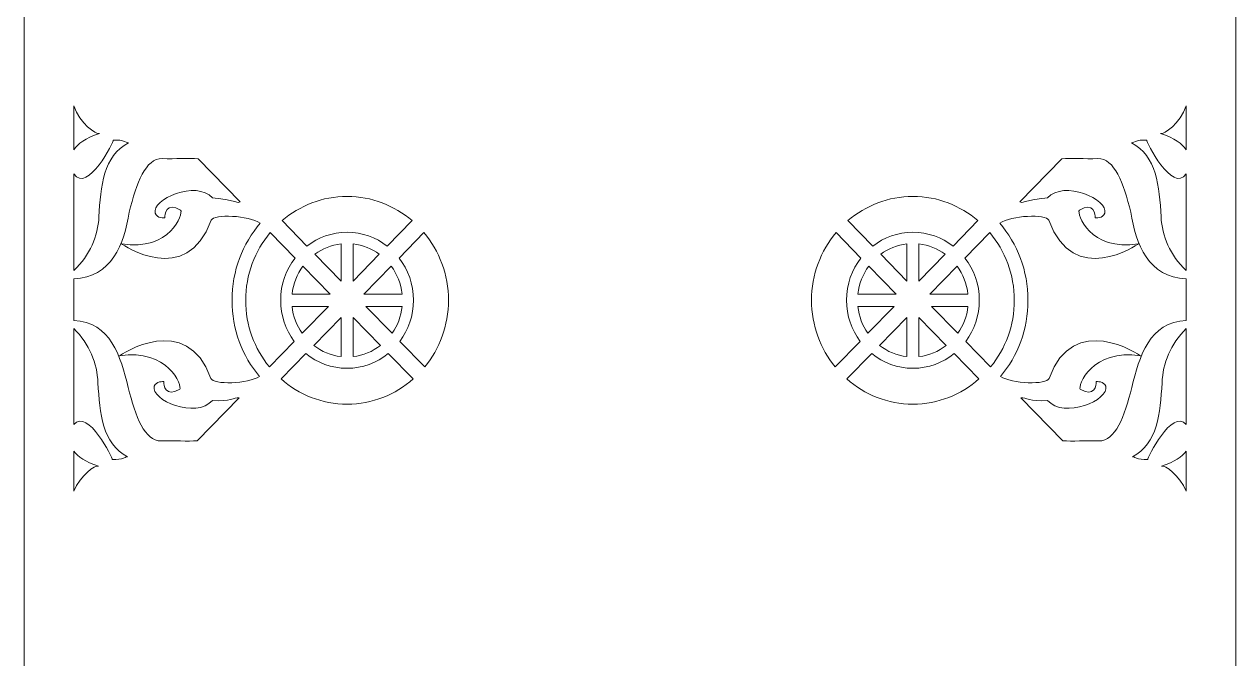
# Model space of a CAD drawing. Header units: centimetres. Extents: x -9 to 9.4, y -9.6 to 10.6.
# Drawn here: x 1.19 to 9.43, y 2.01 to 6.33 of the extents above; entities that cross this region are included whole.
import ezdxf

# ---------------------------------------------------------------- set-up
doc = ezdxf.new("R2010")
doc.units = ezdxf.units.CM
doc.header["$MEASUREMENT"] = 0
doc.layers.add('layer 1', color=7, linetype='Continuous')

msp = doc.modelspace()

# ---------------------------------------------------------------- linework, layer by layer
at = {"layer": 'layer 1', "color": 242, "lineweight": 9}
for points, knots in [([(1.19119, 10.64204), (1.19119, 10.64204), (9.42645, 10.64204), (9.42645, 10.64204), (9.42645, 10.64204), (9.42645, 10.64204), (9.42645, -9.63196), (9.42645, -9.63196), (9.42645, -9.63196), (9.42645, -9.63196), (1.19119, -9.63196), (1.19119, -9.63196), (1.19119, -9.63196), (1.19119, -9.63196), (1.19119, 10.64204), (1.19119, 10.64204)], [0, 0, 0, 0, 0.2, 0.2, 0.2, 0.2, 0.4, 0.4, 0.4, 0.4, 0.6, 0.6, 0.6, 0.6, 1, 1, 1, 1]), ([(1.52779, 5.76999), (1.57169, 5.6509), (1.6772, 5.57367), (1.70218, 5.58222), (1.70218, 5.58222), (1.60568, 5.55182), (1.55391, 5.51162), (1.52779, 5.47143), (1.52779, 5.47143), (1.52779, 5.47143), (1.52779, 5.76999), (1.52779, 5.76999)], [0, 0, 0, 0, 0.25, 0.25, 0.25, 0.25, 0.5, 0.5, 0.5, 0.5, 1, 1, 1, 1]), ([(9.08987, 5.77), (9.04595, 5.65091), (8.94045, 5.57367), (8.91546, 5.58222), (8.91546, 5.58222), (9.01198, 5.55182), (9.06373, 5.51161), (9.08987, 5.47143), (9.08987, 5.47143), (9.08987, 5.47143), (9.08987, 5.77), (9.08987, 5.77)], [0, 0, 0, 0, 0.25, 0.25, 0.25, 0.25, 0.5, 0.5, 0.5, 0.5, 1, 1, 1, 1]), ([(1.52779, 5.30808), (1.62364, 5.16942), (1.80134, 5.53358), (1.79651, 5.53686), (1.79651, 5.53686), (1.86605, 5.54375), (1.89479, 5.51419), (1.9001, 5.51945), (1.9001, 5.51945), (1.72897, 5.42878), (1.70975, 5.22414), (1.69911, 5.01597), (1.69911, 5.01597), (1.69231, 4.88351), (1.63798, 4.75547), (1.52779, 4.65), (1.52779, 4.65), (1.52779, 4.65), (1.52779, 5.30808), (1.52779, 5.30808)], [0, 0, 0, 0, 0.1666667, 0.1666667, 0.1666667, 0.1666667, 0.3333333, 0.3333333, 0.3333333, 0.3333333, 0.5, 0.5, 0.5, 0.5, 0.6666667, 0.6666667, 0.6666667, 0.6666667, 1, 1, 1, 1]), ([(9.08987, 5.30808), (8.99402, 5.16942), (8.8163, 5.53358), (8.82113, 5.53686), (8.82113, 5.53686), (8.75161, 5.54375), (8.72286, 5.51419), (8.71755, 5.51945), (8.71755, 5.51945), (8.88867, 5.42878), (8.90791, 5.22414), (8.91853, 5.01597), (8.91853, 5.01597), (8.92535, 4.8835), (8.97966, 4.75547), (9.08987, 4.64999), (9.08987, 4.64999), (9.08987, 4.64999), (9.08987, 5.30808), (9.08987, 5.30808)], [0, 0, 0, 0, 0.1666667, 0.1666667, 0.1666667, 0.1666667, 0.3333333, 0.3333333, 0.3333333, 0.3333333, 0.5, 0.5, 0.5, 0.5, 0.6666667, 0.6666667, 0.6666667, 0.6666667, 1, 1, 1, 1]), ([(1.52779, 4.59426), (1.78449, 4.60225), (1.8714, 4.83108), (1.90484, 5.04757), (1.90484, 5.04757), (1.95412, 5.24831), (2.01676, 5.41342), (2.12803, 5.41143), (2.12803, 5.41143), (2.2199, 5.40982), (2.30842, 5.41442), (2.37273, 5.41111), (2.37273, 5.41111), (2.37273, 5.41111), (2.65814, 5.11861), (2.65814, 5.11861), (2.65814, 5.11861), (2.64031, 5.10367), (2.64331, 5.12891), (2.47065, 5.14393), (2.47065, 5.14393), (2.35925, 5.26904), (2.05387, 5.13449), (2.08193, 5.03957), (2.08193, 5.03957), (2.09183, 5.00612), (2.14709, 5.00644), (2.14643, 5.00953), (2.14643, 5.00953), (2.14193, 5.02995), (2.15978, 5.12063), (2.25445, 5.06068), (2.25445, 5.06068), (2.27472, 5.03993), (2.18311, 4.77776), (1.85274, 4.83178), (1.85274, 4.83178), (1.85989, 4.8244), (2.29515, 4.53052), (2.46096, 4.99279), (2.46096, 4.99279), (2.48416, 5.03763), (2.71497, 5.02413), (2.79576, 4.97363), (2.79576, 4.97363), (2.67611, 4.83276), (2.60348, 4.64891), (2.60348, 4.4482), (2.60348, 4.4482), (2.60348, 4.25064), (2.67387, 4.06942), (2.79021, 3.92944), (2.79021, 3.92944), (2.71415, 3.8799), (2.47509, 3.87207), (2.46055, 3.91669), (2.46055, 3.91669), (2.29473, 4.37892), (1.84537, 4.07694), (1.83822, 4.06958), (1.83822, 4.06958), (2.16859, 4.1236), (2.26818, 3.86326), (2.24788, 3.84246), (2.24788, 3.84246), (2.1532, 3.78252), (2.13535, 3.8732), (2.13986, 3.89363), (2.13986, 3.89363), (2.14054, 3.89673), (2.08526, 3.89702), (2.07536, 3.86358), (2.07536, 3.86358), (2.0473, 3.76866), (2.35883, 3.64042), (2.47023, 3.76553), (2.47023, 3.76553), (2.59669, 3.75926), (2.6128, 3.78818), (2.65156, 3.78453), (2.65156, 3.78453), (2.65156, 3.78453), (2.36616, 3.49204), (2.36616, 3.49204), (2.36616, 3.49204), (2.30184, 3.48874), (2.21332, 3.49333), (2.12144, 3.49169), (2.12144, 3.49169), (2.01018, 3.48971), (1.94753, 3.65483), (1.89827, 3.85557), (1.89827, 3.85557), (1.84656, 4.06625), (1.77747, 4.30083), (1.52779, 4.31158), (1.52779, 4.31158), (1.52779, 4.31158), (1.52779, 4.59426), (1.52779, 4.59426)], [0, 0, 0, 0, 0.0384615, 0.0384615, 0.0384615, 0.0384615, 0.0769231, 0.0769231, 0.0769231, 0.0769231, 0.1153846, 0.1153846, 0.1153846, 0.1153846, 0.1538462, 0.1538462, 0.1538462, 0.1538462, 0.1923077, 0.1923077, 0.1923077, 0.1923077, 0.2307692, 0.2307692, 0.2307692, 0.2307692, 0.2692308, 0.2692308, 0.2692308, 0.2692308, 0.3076923, 0.3076923, 0.3076923, 0.3076923, 0.3461538, 0.3461538, 0.3461538, 0.3461538, 0.3846154, 0.3846154, 0.3846154, 0.3846154, 0.4230769, 0.4230769, 0.4230769, 0.4230769, 0.4615385, 0.4615385, 0.4615385, 0.4615385, 0.5, 0.5, 0.5, 0.5, 0.5384615, 0.5384615, 0.5384615, 0.5384615, 0.5769231, 0.5769231, 0.5769231, 0.5769231, 0.6153846, 0.6153846, 0.6153846, 0.6153846, 0.6538462, 0.6538462, 0.6538462, 0.6538462, 0.6923077, 0.6923077, 0.6923077, 0.6923077, 0.7307692, 0.7307692, 0.7307692, 0.7307692, 0.7692308, 0.7692308, 0.7692308, 0.7692308, 0.8076923, 0.8076923, 0.8076923, 0.8076923, 0.8461538, 0.8461538, 0.8461538, 0.8461538, 0.8846154, 0.8846154, 0.8846154, 0.8846154, 0.9230769, 0.9230769, 0.9230769, 0.9230769, 1, 1, 1, 1]), ([(9.08987, 4.59426), (8.83315, 4.60225), (8.74624, 4.83107), (8.71281, 5.04757), (8.71281, 5.04757), (8.66352, 5.24831), (8.60088, 5.41342), (8.48961, 5.41143), (8.48961, 5.41143), (8.39775, 5.40982), (8.30922, 5.41442), (8.24492, 5.41111), (8.24492, 5.41111), (8.24492, 5.41111), (7.9595, 5.11861), (7.9595, 5.11861), (7.9595, 5.11861), (7.97734, 5.10367), (7.97433, 5.12891), (8.14699, 5.14393), (8.14699, 5.14393), (8.25841, 5.26904), (8.56377, 5.13449), (8.53572, 5.03957), (8.53572, 5.03957), (8.52581, 5.00612), (8.47055, 5.00644), (8.47121, 5.00953), (8.47121, 5.00953), (8.47571, 5.02995), (8.45786, 5.12063), (8.3632, 5.06068), (8.3632, 5.06068), (8.34292, 5.03993), (8.43455, 4.77776), (8.76492, 4.83178), (8.76492, 4.83178), (8.75776, 4.8244), (8.32249, 4.53052), (8.1567, 4.99279), (8.1567, 4.99279), (8.13349, 5.03763), (7.90267, 5.02413), (7.8219, 4.97363), (7.8219, 4.97363), (7.94153, 4.83276), (8.01416, 4.64891), (8.01416, 4.4482), (8.01416, 4.4482), (8.01416, 4.25064), (7.94378, 4.06942), (7.82743, 3.92944), (7.82743, 3.92944), (7.90349, 3.8799), (8.14256, 3.87207), (8.1571, 3.91669), (8.1571, 3.91669), (8.32292, 4.37892), (8.77228, 4.07694), (8.77942, 4.06958), (8.77942, 4.06958), (8.44905, 4.1236), (8.34947, 3.86326), (8.36977, 3.84246), (8.36977, 3.84246), (8.46444, 3.78252), (8.48229, 3.8732), (8.47778, 3.89363), (8.47778, 3.89363), (8.47711, 3.89673), (8.53239, 3.89702), (8.54229, 3.86358), (8.54229, 3.86358), (8.57034, 3.76866), (8.25883, 3.64042), (8.14741, 3.76553), (8.14741, 3.76553), (8.02096, 3.75926), (8.00484, 3.78818), (7.96608, 3.78453), (7.96608, 3.78453), (7.96608, 3.78453), (8.25149, 3.49204), (8.25149, 3.49204), (8.25149, 3.49204), (8.3158, 3.48874), (8.40432, 3.49333), (8.49622, 3.49169), (8.49622, 3.49169), (8.60747, 3.48971), (8.67011, 3.65483), (8.71938, 3.85557), (8.71938, 3.85557), (8.77108, 4.06625), (8.84015, 4.30083), (9.08987, 4.31158), (9.08987, 4.31158), (9.08987, 4.31158), (9.08987, 4.59426), (9.08987, 4.59426)], [0, 0, 0, 0, 0.0384615, 0.0384615, 0.0384615, 0.0384615, 0.0769231, 0.0769231, 0.0769231, 0.0769231, 0.1153846, 0.1153846, 0.1153846, 0.1153846, 0.1538462, 0.1538462, 0.1538462, 0.1538462, 0.1923077, 0.1923077, 0.1923077, 0.1923077, 0.2307692, 0.2307692, 0.2307692, 0.2307692, 0.2692308, 0.2692308, 0.2692308, 0.2692308, 0.3076923, 0.3076923, 0.3076923, 0.3076923, 0.3461538, 0.3461538, 0.3461538, 0.3461538, 0.3846154, 0.3846154, 0.3846154, 0.3846154, 0.4230769, 0.4230769, 0.4230769, 0.4230769, 0.4615385, 0.4615385, 0.4615385, 0.4615385, 0.5, 0.5, 0.5, 0.5, 0.5384615, 0.5384615, 0.5384615, 0.5384615, 0.5769231, 0.5769231, 0.5769231, 0.5769231, 0.6153846, 0.6153846, 0.6153846, 0.6153846, 0.6538462, 0.6538462, 0.6538462, 0.6538462, 0.6923077, 0.6923077, 0.6923077, 0.6923077, 0.7307692, 0.7307692, 0.7307692, 0.7307692, 0.7692308, 0.7692308, 0.7692308, 0.7692308, 0.8076923, 0.8076923, 0.8076923, 0.8076923, 0.8461538, 0.8461538, 0.8461538, 0.8461538, 0.8846154, 0.8846154, 0.8846154, 0.8846154, 0.9230769, 0.9230769, 0.9230769, 0.9230769, 1, 1, 1, 1]), ([(3.38575, 5.15458), (3.21791, 5.15458), (3.06378, 5.09252), (2.94402, 4.98967), (2.94402, 4.98967), (2.94402, 4.98967), (3.11305, 4.81644), (3.11305, 4.81644), (3.11305, 4.81644), (3.18892, 4.87563), (3.28344, 4.91086), (3.38577, 4.91086), (3.38577, 4.91086), (3.48809, 4.91086), (3.58261, 4.87561), (3.65848, 4.81643), (3.65848, 4.81643), (3.65848, 4.81643), (3.82751, 4.98965), (3.82751, 4.98965), (3.82751, 4.98965), (3.70773, 5.09249), (3.5536, 5.15458), (3.38575, 5.15458)], [0, 0, 0, 0, 0.1428571, 0.1428571, 0.1428571, 0.1428571, 0.2857143, 0.2857143, 0.2857143, 0.2857143, 0.4285714, 0.4285714, 0.4285714, 0.4285714, 0.5714286, 0.5714286, 0.5714286, 0.5714286, 0.7142857, 0.7142857, 0.7142857, 0.7142857, 1, 1, 1, 1]), ([(7.23189, 5.15458), (7.39973, 5.15458), (7.55386, 5.09252), (7.67363, 4.98967), (7.67363, 4.98967), (7.67363, 4.98967), (7.50459, 4.81644), (7.50459, 4.81644), (7.50459, 4.81644), (7.42873, 4.87563), (7.33422, 4.91086), (7.23188, 4.91086), (7.23188, 4.91086), (7.12955, 4.91086), (7.03503, 4.87561), (6.95918, 4.81643), (6.95918, 4.81643), (6.95918, 4.81643), (6.79014, 4.98965), (6.79014, 4.98965), (6.79014, 4.98965), (6.90991, 5.09249), (7.06404, 5.15458), (7.23189, 5.15458)], [0, 0, 0, 0, 0.1428571, 0.1428571, 0.1428571, 0.1428571, 0.2857143, 0.2857143, 0.2857143, 0.2857143, 0.4285714, 0.4285714, 0.4285714, 0.4285714, 0.5714286, 0.5714286, 0.5714286, 0.5714286, 0.7142857, 0.7142857, 0.7142857, 0.7142857, 1, 1, 1, 1]), ([(2.86345, 4.90821), (2.75949, 4.78447), (2.6965, 4.62365), (2.6965, 4.4482), (2.6965, 4.4482), (2.6965, 4.27618), (2.75706, 4.11823), (2.85741, 3.9955), (2.85741, 3.9955), (2.85741, 3.9955), (3.02646, 4.16872), (3.02646, 4.16872), (3.02646, 4.16872), (2.96869, 4.24647), (2.9343, 4.34333), (2.9343, 4.4482), (2.9343, 4.4482), (2.9343, 4.55651), (2.97097, 4.6563), (3.0322, 4.73527), (3.0322, 4.73527), (3.0322, 4.73527), (2.86345, 4.90821), (2.86345, 4.90821)], [0, 0, 0, 0, 0.1428571, 0.1428571, 0.1428571, 0.1428571, 0.2857143, 0.2857143, 0.2857143, 0.2857143, 0.4285714, 0.4285714, 0.4285714, 0.4285714, 0.5714286, 0.5714286, 0.5714286, 0.5714286, 0.7142857, 0.7142857, 0.7142857, 0.7142857, 1, 1, 1, 1]), ([(3.91412, 3.9955), (4.01445, 4.11824), (4.07503, 4.27618), (4.07503, 4.4482), (4.07503, 4.4482), (4.07503, 4.62365), (4.01204, 4.78448), (3.90809, 4.90821), (3.90809, 4.90821), (3.90809, 4.90821), (3.73933, 4.73527), (3.73933, 4.73527), (3.73933, 4.73527), (3.80056, 4.65631), (3.83721, 4.55651), (3.83721, 4.4482), (3.83721, 4.4482), (3.83721, 4.34334), (3.80285, 4.24645), (3.74507, 4.16872), (3.74507, 4.16872), (3.74507, 4.16872), (3.91412, 3.9955), (3.91412, 3.9955)], [0, 0, 0, 0, 0.1428571, 0.1428571, 0.1428571, 0.1428571, 0.2857143, 0.2857143, 0.2857143, 0.2857143, 0.4285714, 0.4285714, 0.4285714, 0.4285714, 0.5714286, 0.5714286, 0.5714286, 0.5714286, 0.7142857, 0.7142857, 0.7142857, 0.7142857, 1, 1, 1, 1]), ([(6.70354, 3.9955), (6.60319, 4.11824), (6.54262, 4.27618), (6.54262, 4.4482), (6.54262, 4.4482), (6.54262, 4.62365), (6.6056, 4.78448), (6.70957, 4.90821), (6.70957, 4.90821), (6.70957, 4.90821), (6.87833, 4.73527), (6.87833, 4.73527), (6.87833, 4.73527), (6.81709, 4.65631), (6.78043, 4.55651), (6.78043, 4.4482), (6.78043, 4.4482), (6.78043, 4.34334), (6.8148, 4.24645), (6.87257, 4.16872), (6.87257, 4.16872), (6.87257, 4.16872), (6.70354, 3.9955), (6.70354, 3.9955)], [0, 0, 0, 0, 0.1428571, 0.1428571, 0.1428571, 0.1428571, 0.2857143, 0.2857143, 0.2857143, 0.2857143, 0.4285714, 0.4285714, 0.4285714, 0.4285714, 0.5714286, 0.5714286, 0.5714286, 0.5714286, 0.7142857, 0.7142857, 0.7142857, 0.7142857, 1, 1, 1, 1]), ([(7.7542, 4.90821), (7.85815, 4.78447), (7.92116, 4.62365), (7.92116, 4.4482), (7.92116, 4.4482), (7.92116, 4.27618), (7.86058, 4.11823), (7.76023, 3.9955), (7.76023, 3.9955), (7.76023, 3.9955), (7.5912, 4.16872), (7.5912, 4.16872), (7.5912, 4.16872), (7.64896, 4.24647), (7.68334, 4.34333), (7.68334, 4.4482), (7.68334, 4.4482), (7.68334, 4.55651), (7.64667, 4.6563), (7.58544, 4.73527), (7.58544, 4.73527), (7.58544, 4.73527), (7.7542, 4.90821), (7.7542, 4.90821)], [0, 0, 0, 0, 0.1428571, 0.1428571, 0.1428571, 0.1428571, 0.2857143, 0.2857143, 0.2857143, 0.2857143, 0.4285714, 0.4285714, 0.4285714, 0.4285714, 0.5714286, 0.5714286, 0.5714286, 0.5714286, 0.7142857, 0.7142857, 0.7142857, 0.7142857, 1, 1, 1, 1]), ([(3.34499, 4.57875), (3.34499, 4.57875), (3.16663, 4.76154), (3.16663, 4.76154), (3.16663, 4.76154), (3.21801, 4.79939), (3.27896, 4.82438), (3.34499, 4.83173), (3.34499, 4.83173), (3.34499, 4.83173), (3.34499, 4.57875), (3.34499, 4.57875)], [0, 0, 0, 0, 0.25, 0.25, 0.25, 0.25, 0.5, 0.5, 0.5, 0.5, 1, 1, 1, 1]), ([(3.42655, 4.57875), (3.42655, 4.57875), (3.60489, 4.76152), (3.60489, 4.76152), (3.60489, 4.76152), (3.55353, 4.79939), (3.49257, 4.82438), (3.42655, 4.83173), (3.42655, 4.83173), (3.42655, 4.83173), (3.42655, 4.57875), (3.42655, 4.57875)], [0, 0, 0, 0, 0.25, 0.25, 0.25, 0.25, 0.5, 0.5, 0.5, 0.5, 1, 1, 1, 1]), ([(7.1911, 4.57875), (7.1911, 4.57875), (7.01275, 4.76152), (7.01275, 4.76152), (7.01275, 4.76152), (7.06413, 4.79939), (7.12508, 4.82438), (7.1911, 4.83173), (7.1911, 4.83173), (7.1911, 4.83173), (7.1911, 4.57875), (7.1911, 4.57875)], [0, 0, 0, 0, 0.25, 0.25, 0.25, 0.25, 0.5, 0.5, 0.5, 0.5, 1, 1, 1, 1]), ([(7.27267, 4.57875), (7.27267, 4.57875), (7.45101, 4.76154), (7.45101, 4.76154), (7.45101, 4.76154), (7.39965, 4.79939), (7.33868, 4.82438), (7.27267, 4.83173), (7.27267, 4.83173), (7.27267, 4.83173), (7.27267, 4.57875), (7.27267, 4.57875)], [0, 0, 0, 0, 0.25, 0.25, 0.25, 0.25, 0.5, 0.5, 0.5, 0.5, 1, 1, 1, 1]), ([(3.08562, 4.68053), (3.08562, 4.68053), (3.27153, 4.49), (3.27153, 4.49), (3.27153, 4.49), (3.27153, 4.49), (3.01154, 4.49), (3.01154, 4.49), (3.01154, 4.49), (3.01906, 4.56102), (3.04555, 4.62632), (3.08562, 4.68053)], [0, 0, 0, 0, 0.25, 0.25, 0.25, 0.25, 0.5, 0.5, 0.5, 0.5, 1, 1, 1, 1]), ([(3.6859, 4.68052), (3.6859, 4.68052), (3.5, 4.49), (3.5, 4.49), (3.5, 4.49), (3.5, 4.49), (3.75998, 4.49), (3.75998, 4.49), (3.75998, 4.49), (3.75245, 4.56101), (3.72597, 4.62631), (3.6859, 4.68052)], [0, 0, 0, 0, 0.25, 0.25, 0.25, 0.25, 0.5, 0.5, 0.5, 0.5, 1, 1, 1, 1]), ([(6.93175, 4.68052), (6.93175, 4.68052), (7.11765, 4.49), (7.11765, 4.49), (7.11765, 4.49), (7.11765, 4.49), (6.85766, 4.49), (6.85766, 4.49), (6.85766, 4.49), (6.86519, 4.56101), (6.89167, 4.62631), (6.93175, 4.68052)], [0, 0, 0, 0, 0.25, 0.25, 0.25, 0.25, 0.5, 0.5, 0.5, 0.5, 1, 1, 1, 1]), ([(7.53202, 4.68053), (7.53202, 4.68053), (7.34611, 4.49), (7.34611, 4.49), (7.34611, 4.49), (7.34611, 4.49), (7.6061, 4.49), (7.6061, 4.49), (7.6061, 4.49), (7.59858, 4.56102), (7.57209, 4.62632), (7.53202, 4.68053)], [0, 0, 0, 0, 0.25, 0.25, 0.25, 0.25, 0.5, 0.5, 0.5, 0.5, 1, 1, 1, 1]), ([(3.08004, 4.22364), (3.08004, 4.22364), (3.25838, 4.40641), (3.25838, 4.40641), (3.25838, 4.40641), (3.25838, 4.40641), (3.01154, 4.40641), (3.01154, 4.40641), (3.01154, 4.40641), (3.01871, 4.33875), (3.04307, 4.27627), (3.08004, 4.22364)], [0, 0, 0, 0, 0.25, 0.25, 0.25, 0.25, 0.5, 0.5, 0.5, 0.5, 1, 1, 1, 1]), ([(3.69148, 4.22365), (3.69148, 4.22365), (3.51315, 4.40641), (3.51315, 4.40641), (3.51315, 4.40641), (3.51315, 4.40641), (3.75998, 4.40641), (3.75998, 4.40641), (3.75998, 4.40641), (3.75281, 4.33875), (3.72845, 4.27629), (3.69148, 4.22365)], [0, 0, 0, 0, 0.25, 0.25, 0.25, 0.25, 0.5, 0.5, 0.5, 0.5, 1, 1, 1, 1]), ([(6.92616, 4.22365), (6.92616, 4.22365), (7.1045, 4.40641), (7.1045, 4.40641), (7.1045, 4.40641), (7.1045, 4.40641), (6.85766, 4.40641), (6.85766, 4.40641), (6.85766, 4.40641), (6.86483, 4.33875), (6.88921, 4.27629), (6.92616, 4.22365)], [0, 0, 0, 0, 0.25, 0.25, 0.25, 0.25, 0.5, 0.5, 0.5, 0.5, 1, 1, 1, 1]), ([(7.53761, 4.22364), (7.53761, 4.22364), (7.35926, 4.40641), (7.35926, 4.40641), (7.35926, 4.40641), (7.35926, 4.40641), (7.6061, 4.40641), (7.6061, 4.40641), (7.6061, 4.40641), (7.59893, 4.33875), (7.57457, 4.27627), (7.53761, 4.22364)], [0, 0, 0, 0, 0.25, 0.25, 0.25, 0.25, 0.5, 0.5, 0.5, 0.5, 1, 1, 1, 1]), ([(3.34499, 4.33115), (3.34499, 4.33115), (3.15909, 4.14064), (3.15909, 4.14064), (3.15909, 4.14064), (3.212, 4.09956), (3.2757, 4.07241), (3.34499, 4.0647), (3.34499, 4.0647), (3.34499, 4.0647), (3.34499, 4.33115), (3.34499, 4.33115)], [0, 0, 0, 0, 0.25, 0.25, 0.25, 0.25, 0.5, 0.5, 0.5, 0.5, 1, 1, 1, 1]), ([(3.42655, 4.33115), (3.42655, 4.33115), (3.61244, 4.14064), (3.61244, 4.14064), (3.61244, 4.14064), (3.55954, 4.09957), (3.49583, 4.07243), (3.42655, 4.06472), (3.42655, 4.06472), (3.42655, 4.06472), (3.42655, 4.33115), (3.42655, 4.33115)], [0, 0, 0, 0, 0.25, 0.25, 0.25, 0.25, 0.5, 0.5, 0.5, 0.5, 1, 1, 1, 1]), ([(7.1911, 4.33115), (7.1911, 4.33115), (7.0052, 4.14064), (7.0052, 4.14064), (7.0052, 4.14064), (7.05811, 4.09957), (7.12181, 4.07243), (7.1911, 4.06472), (7.1911, 4.06472), (7.1911, 4.06472), (7.1911, 4.33115), (7.1911, 4.33115)], [0, 0, 0, 0, 0.25, 0.25, 0.25, 0.25, 0.5, 0.5, 0.5, 0.5, 1, 1, 1, 1]), ([(7.27267, 4.33115), (7.27267, 4.33115), (7.45856, 4.14064), (7.45856, 4.14064), (7.45856, 4.14064), (7.40566, 4.09956), (7.34194, 4.07241), (7.27267, 4.0647), (7.27267, 4.0647), (7.27267, 4.0647), (7.27267, 4.33115), (7.27267, 4.33115)], [0, 0, 0, 0, 0.25, 0.25, 0.25, 0.25, 0.5, 0.5, 0.5, 0.5, 1, 1, 1, 1]), ([(1.52779, 4.25572), (1.63629, 4.14967), (1.68575, 4.0195), (1.69252, 3.88715), (1.69252, 3.88715), (1.70317, 3.67901), (1.72239, 3.47438), (1.89353, 3.38371), (1.89353, 3.38371), (1.88822, 3.38897), (1.85947, 3.3594), (1.78994, 3.36628), (1.78994, 3.36628), (1.79468, 3.36952), (1.62492, 3.71756), (1.52779, 3.60364), (1.52779, 3.60364), (1.52779, 3.60364), (1.52779, 4.25572), (1.52779, 4.25572)], [0, 0, 0, 0, 0.1666667, 0.1666667, 0.1666667, 0.1666667, 0.3333333, 0.3333333, 0.3333333, 0.3333333, 0.5, 0.5, 0.5, 0.5, 0.6666667, 0.6666667, 0.6666667, 0.6666667, 1, 1, 1, 1]), ([(9.08987, 4.25574), (8.98135, 4.14967), (8.93189, 4.0195), (8.92514, 3.88715), (8.92514, 3.88715), (8.91449, 3.67901), (8.89525, 3.47438), (8.72411, 3.38371), (8.72411, 3.38371), (8.72942, 3.38897), (8.75818, 3.3594), (8.8277, 3.36628), (8.8277, 3.36628), (8.82296, 3.36952), (8.99273, 3.71756), (9.08987, 3.60363), (9.08987, 3.60363), (9.08987, 3.60363), (9.08987, 4.25574), (9.08987, 4.25574)], [0, 0, 0, 0, 0.1666667, 0.1666667, 0.1666667, 0.1666667, 0.3333333, 0.3333333, 0.3333333, 0.3333333, 0.5, 0.5, 0.5, 0.5, 0.6666667, 0.6666667, 0.6666667, 0.6666667, 1, 1, 1, 1]), ([(2.93689, 3.91293), (3.05764, 3.8064), (3.21457, 3.74184), (3.38575, 3.74184), (3.38575, 3.74184), (3.55696, 3.74184), (3.71389, 3.80639), (3.83463, 3.91293), (3.83463, 3.91293), (3.83463, 3.91293), (3.66587, 4.08588), (3.66587, 4.08588), (3.66587, 4.08588), (3.58881, 4.02312), (3.49145, 3.98554), (3.38577, 3.98554), (3.38577, 3.98554), (3.28008, 3.98554), (3.18271, 4.02312), (3.10564, 4.08587), (3.10564, 4.08587), (3.10564, 4.08587), (2.93689, 3.91293), (2.93689, 3.91293)], [0, 0, 0, 0, 0.1428571, 0.1428571, 0.1428571, 0.1428571, 0.2857143, 0.2857143, 0.2857143, 0.2857143, 0.4285714, 0.4285714, 0.4285714, 0.4285714, 0.5714286, 0.5714286, 0.5714286, 0.5714286, 0.7142857, 0.7142857, 0.7142857, 0.7142857, 1, 1, 1, 1]), ([(7.68075, 3.91293), (7.56, 3.8064), (7.40309, 3.74184), (7.23189, 3.74184), (7.23189, 3.74184), (7.06069, 3.74184), (6.90375, 3.80639), (6.78301, 3.91293), (6.78301, 3.91293), (6.78301, 3.91293), (6.95177, 4.08588), (6.95177, 4.08588), (6.95177, 4.08588), (7.02883, 4.02312), (7.12619, 3.98554), (7.23188, 3.98554), (7.23188, 3.98554), (7.33756, 3.98554), (7.43494, 4.02312), (7.512, 4.08587), (7.512, 4.08587), (7.512, 4.08587), (7.68075, 3.91293), (7.68075, 3.91293)], [0, 0, 0, 0, 0.1428571, 0.1428571, 0.1428571, 0.1428571, 0.2857143, 0.2857143, 0.2857143, 0.2857143, 0.4285714, 0.4285714, 0.4285714, 0.4285714, 0.5714286, 0.5714286, 0.5714286, 0.5714286, 0.7142857, 0.7142857, 0.7142857, 0.7142857, 1, 1, 1, 1]), ([(1.52779, 3.42239), (1.55566, 3.38537), (1.60661, 3.34897), (1.69561, 3.32095), (1.69561, 3.32095), (1.6718, 3.32908), (1.57486, 3.25932), (1.52779, 3.14968), (1.52779, 3.14968), (1.52779, 3.14968), (1.52779, 3.42239), (1.52779, 3.42239)], [0, 0, 0, 0, 0.25, 0.25, 0.25, 0.25, 0.5, 0.5, 0.5, 0.5, 1, 1, 1, 1]), ([(9.08987, 3.42239), (9.06198, 3.38537), (9.01105, 3.34897), (8.92203, 3.32095), (8.92203, 3.32095), (8.94585, 3.32908), (9.04278, 3.25932), (9.08987, 3.14968), (9.08987, 3.14968), (9.08987, 3.14968), (9.08987, 3.42239), (9.08987, 3.42239)], [0, 0, 0, 0, 0.25, 0.25, 0.25, 0.25, 0.5, 0.5, 0.5, 0.5, 1, 1, 1, 1])]:
    msp.add_open_spline(points, degree=3, knots=knots, dxfattribs=at)

doc.saveas('drawing.dxf')
